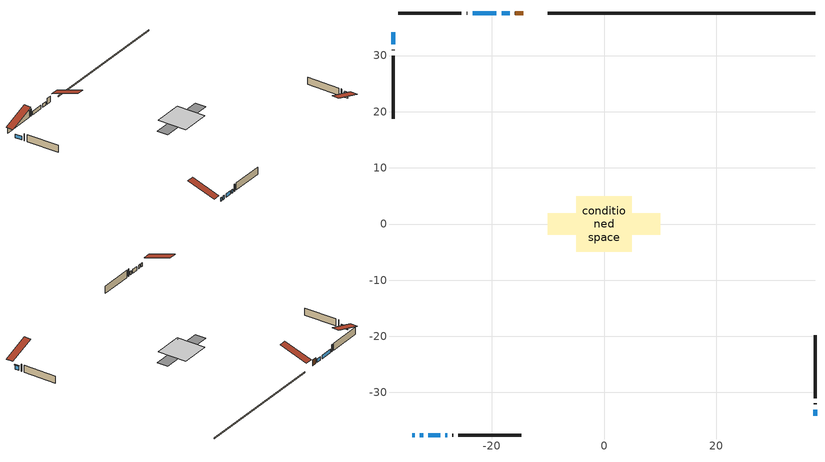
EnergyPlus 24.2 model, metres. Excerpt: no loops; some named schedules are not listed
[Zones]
conditioned space
 floor adiabatic (Floor1 construction): -4.33,-4.33 -4.33,4.33 4.33,4.33 4.33,-4.33 z0.33
 floor adiabatic (AdiabaticFloorConstruction): -4.97,-4.97 -4.97,4.97 4.97,4.97 4.97,-4.97 z0.33
 floor foundation (Slab1 construction): -10.02,-1.88 -10.02,1.88 10.02,1.88 10.02,-1.88 z0
 wall outside (AdiabaticWallConstruction 1): -14.36,37.57 -15.85,37.57 z0.33:2.36
 wall outside (AdiabaticWallConstruction): -34.15,-37.57 -33.73,-37.57 / -32.8,-37.57 -32.22,-37.57 / -31.3,-37.57 -29.18,-37.57 / -37.57,34.15 -37.57,31.97 / -16.78,37.57 -18.24,37.57 / -19.17,37.57 -23.4,37.57 / -28.26,-37.57 -27.95,-37.57 z0.33:1.55; 37.57,-34.15 37.57,-33.03 z0.33:1.79
 wall outside (Wall1 construction): -24.32,37.57 -24.47,37.57 / -27.03,-37.57 -26.88,-37.57 / -37.57,31.05 -37.57,30.9 / 37.57,-32.11 37.57,-31.96 z0.33:2.77
 wall outside (Wall2 construction): -25.4,37.57 -36.64,37.57 / -25.95,-37.57 -14.71,-37.57 / -37.57,29.97 -37.57,18.73 / 37.57,-31.03 37.57,-19.79 z0.33:2.77
 wall foundation (FoundationWall1 construction): 37.57,37.57 -10,37.57 z0:0.33
 window (WindowConstruction 7): -34.15,-37.57 -33.73,-37.57 z0.33:1.55
 window (WindowConstruction 4): -32.8,-37.57 -32.23,-37.57 z0.33:1.55
 window (WindowConstruction 5): -31.3,-37.57 -29.18,-37.57 z0.33:1.55
 window (WindowConstruction 6): -37.57,34.15 -37.57,31.97 z0.33:1.55
 window (WindowConstruction): 37.57,-34.15 37.57,-33.04 z0.33:1.79
 window (WindowConstruction 1): -16.78,37.57 -18.24,37.57 z0.33:1.55
 window (WindowConstruction 2): -19.17,37.57 -23.4,37.57 z0.33:1.55
 window (WindowConstruction 3): -28.26,-37.57 -27.96,-37.57 z0.33:1.55
 door (Door): -14.36,37.57 -15.85,37.57 z0.33:2.36
 ceiling adiabatic (AdiabaticFloorConstruction): 4.97,-4.97 4.97,4.97 -4.97,4.97 -4.97,-4.97 z0.33
 roof outside (Roof1 construction): -13.43,37.57,2.77 -13.43,28.09,5.93 -10.93,28.09,5.93 -10.93,37.57,2.77; -35.07,-37.57,2.77 -35.07,-28.09,5.93 -37.57,-28.09,5.93 -37.57,-37.57,2.77; -37.57,35.07,2.77 -28.09,35.07,5.93 -28.09,37.57,5.93 -37.57,37.57,2.77; 37.57,-35.07,2.77 28.09,-35.07,5.93 28.09,-37.57,5.93 37.57,-37.57,2.77
shading: 37.57,-32.83 37.57,-34.35 37.98,-34.35 37.98,-32.83 z1.99
[Building]
Building 1: Terrain=Suburbs
[Site:Location]
Greenwood AP_NS: Latitude {deg}=44.98; Longitude {deg}=-64.92; Time Zone {hr}=-4; Elevation {m}=28; Keep Site Location Information=Yes
[Site:GroundTemperature:Shallow]
3.62696, 1.72046, 1.56778, 2.47251, 6.10451, 9.71958, 12.8537, 14.839, 15.0077, 13.3929, 10.3388, 6.83459
[Site:WaterMainsTemperature]
Calculation Method=Schedule; Temperature Schedule=mains temperature schedule
[Material] Roughness=Rough; Thermal Absorptance=0.9
Name | Thickness {m} | Conductivity {W/m-K} | Density {kg/m3} | Specific Heat {J/kg-K} | Solar Absorptance | Visible Absorptance
asphalt or fiberglass shingles | 0.00635 | 0.162714 | 1121.4 | 1465.45 | 0.4 | 0.4
concrete 4.0 in. | 0.1016 | 1.803125 | 2242.8 | 837.4 | 0.7 | 0.7
concrete 8.0 in. | 0.2032 | 1.803125 | 2242.8 | 837.4 | 0.7 | 0.7
door material | 0.04445 | 0.053851 | 512.64 | 1214.23 | 0.7 | 0.7
exterior vertical ins | 0.0376186 | 0.029427 | 32.04 | 1214.23 | 0.7 | 0.7
floor covering | 0.0127 | 9.015625 | 54.468 | 1339.84 | 0.6 | 0.6
floor covering 1 | 0.0127 | 0.0433444 | 54.468 | 1339.84 | 0.6 | 0.6
floor rigid ins; wall rigid ins | 0.512978 | 0.029427 | 32.04 | 1214.23 | 0.7 | 0.7
floor stud and cavity | 0.0889 | 0.340671 | 50.32683 | 1063.81 | 0.7 | 0.7
floor stud and cavity 1 | 0.1397 | 1.75129 | 37.0049 | 1207.88 | 0.7 | 0.7
furniture material conditioned space 1 | 0.1524 | 0.115458 | 640.8 | 1214.23 | 0.6 | 0.6
gypsum board | 0.0127 | 0.160291 | 801 | 837.4 | 0.6 | 0.6
gypsum board 1 | 0.0127 | 0.160291 | 801 | 837.4 | 0.7 | 0.7
osb sheathing 0.5 in. | 0.0127 | 0.115458 | 512.64 | 1214.23 | 0.7 | 0.7
osb sheathing 0.75 in. | 0.01905 | 0.115458 | 512.64 | 1214.23 | 0.7 | 0.7
roof stud and cavity | 0.2032 | 0.111091 | 78.34581 | 1123.46 | 0.7 | 0.7
wall stud and cavity | 0.1397 | 0.111745 | 139.0536 | 1170.24 | 0.7 | 0.7
wall stud and cavity 1 | 0.1397 | 0.0798172 | 139.0536 | 1170.24 | 0.7 | 0.7
wall stud and cavity 2 | 0.0889 | 0.380278 | 52.3479 | 1209.89 | 0.7 | 0.7
wall stud and cavity 3 | 0.0889 | 0.391764 | 83.0341 | 1211.67 | 0.7 | 0.7
wood siding | 0.0254 | 0.102417 | 544.68 | 1172.36 | 0.4 | 0.4
wood siding 1; wood siding 2 | 0.0254 | 0.102417 | 544.68 | 1172.36 | 0.7 | 0.7
[WindowMaterial:SimpleGlazingSystem]
Name | U-Factor {W/m2-K} | Solar Heat Gain Coefficient
WindowMaterial | 3.30119 | 0.67
WindowMaterial 1 | 3.01161 | 0.52
WindowMaterial 2 | 2.98492 | 0.56
WindowMaterial 3 | 3.06612 | 0.4
WindowMaterial 4 | 3.03092 | 0.49
WindowMaterial 5 | 2.94291 | 0.61
WindowMaterial 6 | 2.986628 | 0.6
[Construction]
AdiabaticFloorConstruction: floor stud and cavity 1, floor rigid ins, osb sheathing 0.75 in., floor covering 1
AdiabaticWallConstruction: wood siding 1, wall rigid ins, wall stud and cavity 2, gypsum board
AdiabaticWallConstruction 1: wood siding 2, wall rigid ins, wall stud and cavity 2, gypsum board
Door: door material
Floor1 construction: floor stud and cavity, floor covering
FoundationWall1 construction: concrete 8.0 in., gypsum board 1
furniture construction conditioned space 1: furniture material conditioned space 1
PartitionWallConstruction: gypsum board, wall stud and cavity 3, gypsum board
Roof1 construction: asphalt or fiberglass shingles, osb sheathing 0.75 in., roof stud and cavity, gypsum board
Slab1 construction: concrete 4.0 in.
Wall1 construction: wood siding, osb sheathing 0.5 in., wall stud and cavity, gypsum board
Wall2 construction: wood siding, osb sheathing 0.5 in., wall stud and cavity 1, gypsum board
WindowConstruction: WindowMaterial
WindowConstruction 1: WindowMaterial 1
WindowConstruction 2; WindowConstruction 5: WindowMaterial 2
WindowConstruction 3: WindowMaterial 3
WindowConstruction 4: WindowMaterial 4
WindowConstruction 6: WindowMaterial 5
WindowConstruction 7: WindowMaterial 6
[Zone]
conditioned space: Multiplier=1; Volume {m3}=256.4; Part of Total Floor Area=Yes
[Space]
conditioned space 1: Zone=conditioned space; Volume {m3}=256.4
[SurfaceProperty:ExposedFoundationPerimeter]
Slab1: Exposed Perimeter Calculation Method=TotalExposedPerimeter; Total Exposed Perimeter {m}=47.572
[InternalMass] Zone or ZoneList=conditioned space; Space or SpaceList=conditioned space 1
Name | Construction | Surface Area {m2}
furniture mass conditioned space 1 | furniture construction conditioned space 1 | 99.688
partition wall mass | PartitionWallConstruction | 174.06
[Lights]
interior lighting: Zone or ZoneList or Space or SpaceList=conditioned space 1; Schedule=interior lighting schedule; Design Level Calculation Method=LightingLevel; Lighting Level {W}=343.2; Return Air Fraction=0; Fraction Radiant=0.6; Fraction Visible=0.2; Fraction Replaceable=1
[People]
occupants: Zone or ZoneList or Space or SpaceList=conditioned space 1; Number of People Schedule=occupants schedule; Number of People Calculation Method=People; Number of People=3; Fraction Radiant=0.314171; Sensible Heat Fraction=0.56303; Activity Level Schedule=occupants activity schedule; Carbon Dioxide Generation Rate {m3/s-W}=0; Enable ASHRAE 55 Comfort Warnings=No; Mean Radiant Temperature Calculation Type=EnclosureAveraged
[ElectricEquipment] Zone or ZoneList or Space or SpaceList=conditioned space 1; Design Level Calculation Method=EquipmentLevel
Name | Schedule | Design Level {W} | Fraction Latent | Fraction Radiant | Fraction Lost
clothes dryer | clothes dryer schedule | 140.772 | 0.015 | 0.081 | 0.85
clothes washer | clothes washer schedule | 32.1985 | 0.03 | 0.162 | 0.7
cooking range | cooking range schedule | 215.147 | 0.08 | 0.432 | 0.2
dishwasher | dishwasher schedule | 66.8632 | 0.3 | 0.18 | 0.4
fridge | fridge schedule | 72.9452 | 0 | 0.6 | 0
mech vent bath fan 0 | mech vent bath fan 0 schedule | 50.2 | 0 | 0 | 1
mech vent house fan | mech vent house fan schedule | 0 | 0 | 0 | 1
mech vent house fan cfis | mech vent house fan cfis schedule | 0 | 0 | 0 | 0
mech vent range fan 0 | mech vent range fan 0 schedule | 57 | 0 | 0 | 1
misc plug loads | misc plug loads schedule | 494.7 | 0.045 | 0.513 | 0.1
whole house fan | Always On Discrete | 0 | 0 | 0 | 1
[OtherEquipment] Zone or ZoneList or Space or SpaceList=conditioned space 1; Design Level Calculation Method=EquipmentLevel
Name | Fuel Type | Schedule | Design Level {W} | Fraction Latent | Fraction Radiant | Fraction Lost
clothes dryer 1 | Electricity | clothes dryer schedule | 0 | 0.015 | 0.081 | 0.85
cooking range 1 | Electricity | cooking range schedule | 0 | 0.08 | 0.432 | 0.2
general water use latent | None | general water use schedule | 62.594 | 1 | 0 | 0
general water use sensible | None | general water use schedule | -61.6891 | 0 | 0.6 | 0
mech vent house fan latent load | None | Always On Discrete | 0 | 1 | 0 | 0
mech vent house fan sensible load | None | Always On Discrete | 0 | 0 | 0 | 0
water heater energy adjustment1 | Electricity | Always On Discrete | 0.01 | 0 | 0 | 1
[ZoneInfiltration:DesignFlowRate] Zone or ZoneList or Space or SpaceList=conditioned space 1; Schedule=Always On Discrete; Design Flow Rate Calculation Method=Flow/Zone; Design Flow Rate {m3/s}=0
infil flow; natural vent flow; whole house fan flow
[ZoneControl:Thermostat]
conditioned space Thermostat: Zone or ZoneList=conditioned space; Control Type Schedule=conditioned space Thermostat Schedule; Control 1=conditioned space temperature setpoint; Temperature Difference Between Cutout And Setpoint {deltaC}=0
[ZoneHVAC:Baseboard:Convective:Electric]
electric baseboard: Availability Schedule=Always On Discrete; Heating Design Capacity {W}=11289.7; Efficiency=1
[Zone equipment]
conditioned space: electric baseboard
[Foundation:Kiva]
Foundation Kiva 1: Initial Indoor Air Temperature {C}=18; Wall Height Above Grade {m}=0.330007; Wall Depth Below Slab {m}=0.2032; Custom Block Material Name 1=exterior vertical ins; Custom Block Depth 1 {m}=0.330007; Custom Block X Position 1 {m}=0.2159; Custom Block Z Position 1 {m}=0
[Foundation:Kiva:Settings]
Soil Conductivity {W/m-K}=0.849921; Soil Density {kg/m3}=1842.3; Soil Specific Heat {J/kg-K}=418.7; Ground Solar Absorptivity=0.9; Ground Thermal Absorptivity=0.9; Ground Surface Roughness {m}=0.03; Far-Field Width {m}=40; Deep-Ground Boundary Condition=ZeroFlux; Deep-Ground Depth {m}=40; Minimum Cell Dimension {m}=0.2; Maximum Cell Growth Coefficient=3; Simulation Timestep=Timestep
[Exterior:Lights]
exterior lighting: Schedule=exterior lighting schedule; Design Level {W}=75.6
[EnergyManagementSystem:GlobalVariable]
infil_program_Qfan
infil_program_Qinf
natural_vent_program_Qnv
natural_vent_program_Qwhf
[EnergyManagementSystem:Sensor]
Name | Output:Variable or Output:Meter Index Key | Output:Variable or Output:Meter
airflow_gain | infil flow | Infiltration Sensible Heat Gain Energy
airflow_gain_1 | natural vent flow | Infiltration Sensible Heat Gain Energy
airflow_gain_2 | whole house fan flow | Infiltration Sensible Heat Gain Energy
airflow_loss | infil flow | Infiltration Sensible Heat Loss Energy
airflow_loss_1 | natural vent flow | Infiltration Sensible Heat Loss Energy
airflow_loss_2 | whole house fan flow | Infiltration Sensible Heat Loss Energy
clg_load_cond |  | Cooling:EnergyTransfer:Zone:CONDITIONED SPACE
clg_sp_s; clg_sp_s_1 | cooling setpoint | Schedule Value
clothes_dryer_exhaust_0_sch_s | clothes dryer exhaust 0 schedule | Schedule Value
conditioned_space_clg_unmet_s | conditioned space | Zone Cooling Setpoint Not Met Time
conditioned_space_htg_unmet_s | conditioned space | Zone Heating Setpoint Not Met Time
cool_season | cooling season schedule | Schedule Value
fridge_tin_s | conditioned space | Zone Mean Air Temperature
htg_load_cond |  | Heating:EnergyTransfer:Zone:CONDITIONED SPACE
htg_sp_s; htg_sp_s_1 | heating setpoint | Schedule Value
ig_ee_conv | clothes dryer | Electric Equipment Convective Heating Energy
ig_ee_conv_2 | cooking range | Electric Equipment Convective Heating Energy
ig_ee_conv_4 | fridge | Electric Equipment Convective Heating Energy
ig_ee_conv_5 | misc plug loads | Electric Equipment Convective Heating Energy
ig_ee_conv_6 | whole house fan | Electric Equipment Convective Heating Energy
ig_ee_rad | clothes dryer | Electric Equipment Radiant Heating Energy
ig_ee_rad_2 | cooking range | Electric Equipment Radiant Heating Energy
ig_ee_rad_4 | fridge | Electric Equipment Radiant Heating Energy
ig_ee_rad_5 | misc plug loads | Electric Equipment Radiant Heating Energy
ig_ee_rad_6 | whole house fan | Electric Equipment Radiant Heating Energy
ig_lgt_conv | interior lighting | Lights Convective Heating Energy
ig_lgt_rad | interior lighting | Lights Radiant Heating Energy
ig_lgt_vis | interior lighting | Lights Visible Radiation Heating Energy
ig_oe_conv | clothes dryer 1 | Other Equipment Convective Heating Energy
ig_oe_conv_1 | cooking range 1 | Other Equipment Convective Heating Energy
ig_oe_conv_2 | general water use latent | Other Equipment Convective Heating Energy
ig_oe_conv_3 | general water use sensible | Other Equipment Convective Heating Energy
ig_oe_conv_4 | water heater energy adjustment1 | Other Equipment Convective Heating Energy
ig_oe_rad | clothes dryer 1 | Other Equipment Radiant Heating Energy
ig_oe_rad_1 | cooking range 1 | Other Equipment Radiant Heating Energy
ig_oe_rad_2 | general water use latent | Other Equipment Radiant Heating Energy
ig_oe_rad_3 | general water use sensible | Other Equipment Radiant Heating Energy
ig_oe_rad_4 | water heater energy adjustment1 | Other Equipment Radiant Heating Energy
ig_ppl_conv | occupants | People Convective Heating Energy
ig_ppl_rad | occupants | People Radiant Heating Energy
im_conv | furniture mass conditioned space 1 | Surface Inside Face Convection Heat Gain Energy
im_conv_1 | partition wall mass | Surface Inside Face Convection Heat Gain Energy
im_ig | furniture mass conditioned space 1 | Surface Inside Face Internal Gains Radiation Heat Gain Energy
im_ig_1 | partition wall mass | Surface Inside Face Internal Gains Radiation Heat Gain Energy
im_lgt | furniture mass conditioned space 1 | Surface Inside Face Lights Radiation Heat Gain Energy
im_lgt_1 | partition wall mass | Surface Inside Face Lights Radiation Heat Gain Energy
im_sol | furniture mass conditioned space 1 | Surface Inside Face Solar Radiation Heat Gain Energy
im_sol_1 | partition wall mass | Surface Inside Face Solar Radiation Heat Gain Energy
im_surf | furniture mass conditioned space 1 | Surface Inside Face Net Surface Thermal Radiation Heat Gain Energy
im_surf_1 | partition wall mass | Surface Inside Face Net Surface Thermal Radiation Heat Gain Energy
mech_vent_bath_fan_0_sch_s | mech vent bath fan 0 schedule | Schedule Value
mech_vent_range_fan_0_sch_s | mech vent range fan 0 schedule | Schedule Value
mv_conv | mech vent bath fan 0 | Electric Equipment Convective Heating Energy
mv_conv_1 | mech vent house fan | Electric Equipment Convective Heating Energy
mv_conv_2 | mech vent house fan cfis | Electric Equipment Convective Heating Energy
mv_conv_3 | mech vent range fan 0 | Electric Equipment Convective Heating Energy
mv_conv_4 | mech vent house fan latent load | Other Equipment Convective Heating Energy
mv_conv_5 | mech vent house fan sensible load | Other Equipment Convective Heating Energy
mv_rad | mech vent bath fan 0 | Electric Equipment Radiant Heating Energy
mv_rad_1 | mech vent house fan | Electric Equipment Radiant Heating Energy
mv_rad_2 | mech vent house fan cfis | Electric Equipment Radiant Heating Energy
mv_rad_3 | mech vent range fan 0 | Electric Equipment Radiant Heating Energy
mv_rad_4 | mech vent house fan latent load | Other Equipment Radiant Heating Energy
mv_rad_5 | mech vent house fan sensible load | Other Equipment Radiant Heating Energy
natural_vent_s | natural vent schedule | Schedule Value
out_pb_s |  | Site Outdoor Air Barometric Pressure
out_wt_s |  | Site Outdoor Air Humidity Ratio
site_vw_s |  | Site Wind Speed
ss_back_out | Window1 | Surface Window Shortwave from Zone Back Out Window Heat Transfer Rate
ss_back_out_1 | Window10 | Surface Window Shortwave from Zone Back Out Window Heat Transfer Rate
ss_back_out_2 | Window11 | Surface Window Shortwave from Zone Back Out Window Heat Transfer Rate
ss_back_out_3 | Window13 | Surface Window Shortwave from Zone Back Out Window Heat Transfer Rate
ss_back_out_4 | Window2 | Surface Window Shortwave from Zone Back Out Window Heat Transfer Rate
ss_back_out_5 | Window3 | Surface Window Shortwave from Zone Back Out Window Heat Transfer Rate
ss_back_out_6 | Window5 | Surface Window Shortwave from Zone Back Out Window Heat Transfer Rate
ss_back_out_7 | Window9 | Surface Window Shortwave from Zone Back Out Window Heat Transfer Rate
ss_conv | Door1 | Surface Inside Face Convection Heat Gain Energy
ss_conv_1 | Window1 | Surface Inside Face Convection Heat Gain Energy
ss_conv_2 | Window10 | Surface Inside Face Convection Heat Gain Energy
ss_conv_3 | Window11 | Surface Inside Face Convection Heat Gain Energy
ss_conv_4 | Window13 | Surface Inside Face Convection Heat Gain Energy
ss_conv_5 | Window2 | Surface Inside Face Convection Heat Gain Energy
ss_conv_6 | Window3 | Surface Inside Face Convection Heat Gain Energy
ss_conv_7 | Window5 | Surface Inside Face Convection Heat Gain Energy
ss_conv_8 | Window9 | Surface Inside Face Convection Heat Gain Energy
ss_ig | Door1 | Surface Inside Face Internal Gains Radiation Heat Gain Energy
ss_ig_1 | Window1 | Surface Inside Face Internal Gains Radiation Heat Gain Energy
ss_ig_2 | Window10 | Surface Inside Face Internal Gains Radiation Heat Gain Energy
ss_ig_3 | Window11 | Surface Inside Face Internal Gains Radiation Heat Gain Energy
ss_ig_4 | Window13 | Surface Inside Face Internal Gains Radiation Heat Gain Energy
ss_ig_5 | Window2 | Surface Inside Face Internal Gains Radiation Heat Gain Energy
ss_ig_6 | Window3 | Surface Inside Face Internal Gains Radiation Heat Gain Energy
ss_ig_7 | Window5 | Surface Inside Face Internal Gains Radiation Heat Gain Energy
ss_ig_8 | Window9 | Surface Inside Face Internal Gains Radiation Heat Gain Energy
ss_lgt | Door1 | Surface Inside Face Lights Radiation Heat Gain Energy
ss_sol | Door1 | Surface Inside Face Solar Radiation Heat Gain Energy
ss_surf | Door1 | Surface Inside Face Net Surface Thermal Radiation Heat Gain Energy
ss_surf_1 | Window1 | Surface Inside Face Net Surface Thermal Radiation Heat Gain Energy
ss_surf_2 | Window10 | Surface Inside Face Net Surface Thermal Radiation Heat Gain Energy
ss_surf_3 | Window11 | Surface Inside Face Net Surface Thermal Radiation Heat Gain Energy
ss_surf_4 | Window13 | Surface Inside Face Net Surface Thermal Radiation Heat Gain Energy
ss_surf_5 | Window2 | Surface Inside Face Net Surface Thermal Radiation Heat Gain Energy
ss_surf_6 | Window3 | Surface Inside Face Net Surface Thermal Radiation Heat Gain Energy
ss_surf_7 | Window5 | Surface Inside Face Net Surface Thermal Radiation Heat Gain Energy
ss_surf_8 | Window9 | Surface Inside Face Net Surface Thermal Radiation Heat Gain Energy
ss_trans_in | Window1 | Surface Window Transmitted Solar Radiation Rate
ss_trans_in_1 | Window10 | Surface Window Transmitted Solar Radiation Rate
ss_trans_in_2 | Window11 | Surface Window Transmitted Solar Radiation Rate
ss_trans_in_3 | Window13 | Surface Window Transmitted Solar Radiation Rate
ss_trans_in_4 | Window2 | Surface Window Transmitted Solar Radiation Rate
ss_trans_in_5 | Window3 | Surface Window Transmitted Solar Radiation Rate
ss_trans_in_6 | Window5 | Surface Window Transmitted Solar Radiation Rate
ss_trans_in_7 | Window9 | Surface Window Transmitted Solar Radiation Rate
ss_trans_out | Window1 | Surface Inside Face Initial Transmitted Diffuse Transmitted Out Window Solar Radiation Rate
ss_trans_out_1 | Window10 | Surface Inside Face Initial Transmitted Diffuse Transmitted Out Window Solar Radiation Rate
ss_trans_out_2 | Window11 | Surface Inside Face Initial Transmitted Diffuse Transmitted Out Window Solar Radiation Rate
ss_trans_out_3 | Window13 | Surface Inside Face Initial Transmitted Diffuse Transmitted Out Window Solar Radiation Rate
ss_trans_out_4 | Window2 | Surface Inside Face Initial Transmitted Diffuse Transmitted Out Window Solar Radiation Rate
ss_trans_out_5 | Window3 | Surface Inside Face Initial Transmitted Diffuse Transmitted Out Window Solar Radiation Rate
ss_trans_out_6 | Window5 | Surface Inside Face Initial Transmitted Diffuse Transmitted Out Window Solar Radiation Rate
ss_trans_out_7 | Window9 | Surface Inside Face Initial Transmitted Diffuse Transmitted Out Window Solar Radiation Rate
s_conv | Floor1 | Surface Inside Face Convection Heat Gain Energy
s_conv_1 | FoundationWall1 | Surface Inside Face Convection Heat Gain Energy
s_conv_10 | Wall1:180 | Surface Inside Face Convection Heat Gain Energy
s_conv_11 | Wall1:270 | Surface Inside Face Convection Heat Gain Energy
s_conv_12 | Wall1:90 | Surface Inside Face Convection Heat Gain Energy
s_conv_13 | Wall2:0 | Surface Inside Face Convection Heat Gain Energy
s_conv_14 | Wall2:180 | Surface Inside Face Convection Heat Gain Energy
s_conv_15 | Wall2:270 | Surface Inside Face Convection Heat Gain Energy
s_conv_16 | Wall2:90 | Surface Inside Face Convection Heat Gain Energy
s_conv_2 | inferred conditioned ceiling | Surface Inside Face Convection Heat Gain Energy
s_conv_3 | inferred conditioned floor | Surface Inside Face Convection Heat Gain Energy
s_conv_4 | Roof1:0 | Surface Inside Face Convection Heat Gain Energy
s_conv_5 | Roof1:180 | Surface Inside Face Convection Heat Gain Energy
s_conv_6 | Roof1:270 | Surface Inside Face Convection Heat Gain Energy
s_conv_7 | Roof1:90 | Surface Inside Face Convection Heat Gain Energy
s_conv_8 | Slab1 | Surface Inside Face Convection Heat Gain Energy
s_conv_9 | Wall1:0 | Surface Inside Face Convection Heat Gain Energy
s_ig | Floor1 | Surface Inside Face Internal Gains Radiation Heat Gain Energy
s_ig_1 | FoundationWall1 | Surface Inside Face Internal Gains Radiation Heat Gain Energy
s_ig_10 | Wall1:180 | Surface Inside Face Internal Gains Radiation Heat Gain Energy
s_ig_11 | Wall1:270 | Surface Inside Face Internal Gains Radiation Heat Gain Energy
s_ig_12 | Wall1:90 | Surface Inside Face Internal Gains Radiation Heat Gain Energy
s_ig_13 | Wall2:0 | Surface Inside Face Internal Gains Radiation Heat Gain Energy
s_ig_14 | Wall2:180 | Surface Inside Face Internal Gains Radiation Heat Gain Energy
s_ig_15 | Wall2:270 | Surface Inside Face Internal Gains Radiation Heat Gain Energy
s_ig_16 | Wall2:90 | Surface Inside Face Internal Gains Radiation Heat Gain Energy
s_ig_2 | inferred conditioned ceiling | Surface Inside Face Internal Gains Radiation Heat Gain Energy
s_ig_3 | inferred conditioned floor | Surface Inside Face Internal Gains Radiation Heat Gain Energy
s_ig_4 | Roof1:0 | Surface Inside Face Internal Gains Radiation Heat Gain Energy
s_ig_5 | Roof1:180 | Surface Inside Face Internal Gains Radiation Heat Gain Energy
s_ig_6 | Roof1:270 | Surface Inside Face Internal Gains Radiation Heat Gain Energy
s_ig_7 | Roof1:90 | Surface Inside Face Internal Gains Radiation Heat Gain Energy
s_ig_8 | Slab1 | Surface Inside Face Internal Gains Radiation Heat Gain Energy
s_ig_9 | Wall1:0 | Surface Inside Face Internal Gains Radiation Heat Gain Energy
s_lgt | Floor1 | Surface Inside Face Lights Radiation Heat Gain Energy
s_lgt_1 | FoundationWall1 | Surface Inside Face Lights Radiation Heat Gain Energy
s_lgt_10 | Wall1:180 | Surface Inside Face Lights Radiation Heat Gain Energy
s_lgt_11 | Wall1:270 | Surface Inside Face Lights Radiation Heat Gain Energy
s_lgt_12 | Wall1:90 | Surface Inside Face Lights Radiation Heat Gain Energy
s_lgt_13 | Wall2:0 | Surface Inside Face Lights Radiation Heat Gain Energy
s_lgt_14 | Wall2:180 | Surface Inside Face Lights Radiation Heat Gain Energy
s_lgt_15 | Wall2:270 | Surface Inside Face Lights Radiation Heat Gain Energy
s_lgt_16 | Wall2:90 | Surface Inside Face Lights Radiation Heat Gain Energy
s_lgt_2 | inferred conditioned ceiling | Surface Inside Face Lights Radiation Heat Gain Energy
s_lgt_3 | inferred conditioned floor | Surface Inside Face Lights Radiation Heat Gain Energy
s_lgt_4 | Roof1:0 | Surface Inside Face Lights Radiation Heat Gain Energy
s_lgt_5 | Roof1:180 | Surface Inside Face Lights Radiation Heat Gain Energy
s_lgt_6 | Roof1:270 | Surface Inside Face Lights Radiation Heat Gain Energy
s_lgt_7 | Roof1:90 | Surface Inside Face Lights Radiation Heat Gain Energy
s_lgt_8 | Slab1 | Surface Inside Face Lights Radiation Heat Gain Energy
s_lgt_9 | Wall1:0 | Surface Inside Face Lights Radiation Heat Gain Energy
s_sol | Floor1 | Surface Inside Face Solar Radiation Heat Gain Energy
s_sol_1 | FoundationWall1 | Surface Inside Face Solar Radiation Heat Gain Energy
s_sol_10 | Wall1:180 | Surface Inside Face Solar Radiation Heat Gain Energy
s_sol_11 | Wall1:270 | Surface Inside Face Solar Radiation Heat Gain Energy
s_sol_12 | Wall1:90 | Surface Inside Face Solar Radiation Heat Gain Energy
s_sol_13 | Wall2:0 | Surface Inside Face Solar Radiation Heat Gain Energy
s_sol_14 | Wall2:180 | Surface Inside Face Solar Radiation Heat Gain Energy
s_sol_15 | Wall2:270 | Surface Inside Face Solar Radiation Heat Gain Energy
s_sol_16 | Wall2:90 | Surface Inside Face Solar Radiation Heat Gain Energy
s_sol_2 | inferred conditioned ceiling | Surface Inside Face Solar Radiation Heat Gain Energy
s_sol_3 | inferred conditioned floor | Surface Inside Face Solar Radiation Heat Gain Energy
s_sol_4 | Roof1:0 | Surface Inside Face Solar Radiation Heat Gain Energy
s_sol_5 | Roof1:180 | Surface Inside Face Solar Radiation Heat Gain Energy
s_sol_6 | Roof1:270 | Surface Inside Face Solar Radiation Heat Gain Energy
s_sol_7 | Roof1:90 | Surface Inside Face Solar Radiation Heat Gain Energy
s_sol_8 | Slab1 | Surface Inside Face Solar Radiation Heat Gain Energy
s_sol_9 | Wall1:0 | Surface Inside Face Solar Radiation Heat Gain Energy
s_surf | Floor1 | Surface Inside Face Net Surface Thermal Radiation Heat Gain Energy
s_surf_1 | FoundationWall1 | Surface Inside Face Net Surface Thermal Radiation Heat Gain Energy
s_surf_10 | Wall1:180 | Surface Inside Face Net Surface Thermal Radiation Heat Gain Energy
s_surf_11 | Wall1:270 | Surface Inside Face Net Surface Thermal Radiation Heat Gain Energy
